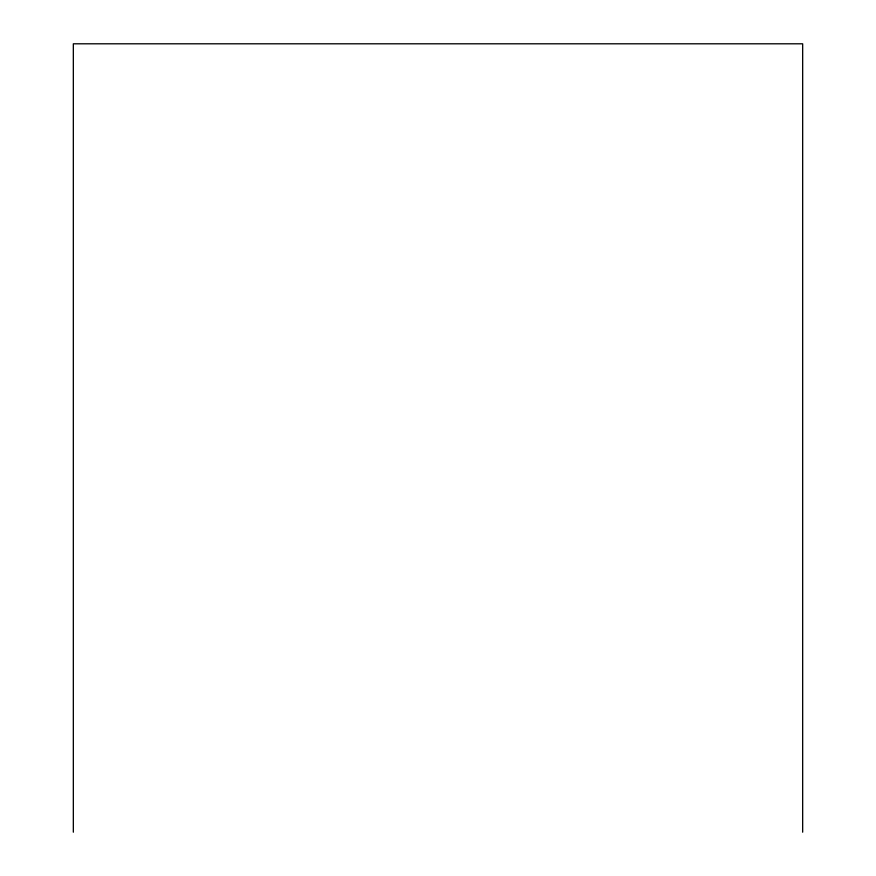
<?xml version="1.0" encoding="UTF-8"?>
<svg xmlns="http://www.w3.org/2000/svg" width="876" height="876" viewBox="0 0 876 876"><rect width="100%" height="100%" fill="white"/><g stroke="black" fill="none" stroke-linecap="round" stroke-linejoin="round"><path stroke-width="1.31" d="M802.668 832.2L802.668 43.8L73.332 43.8L73.332 832.2"/></g></svg>
